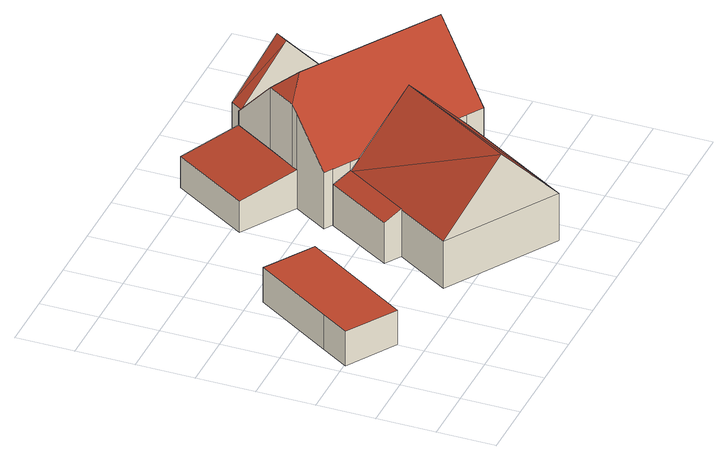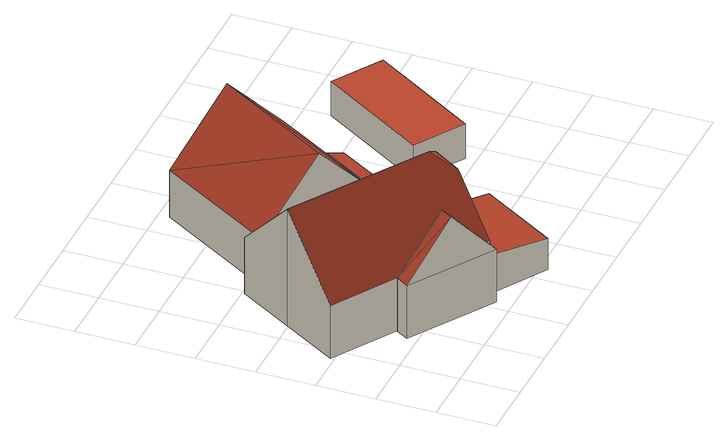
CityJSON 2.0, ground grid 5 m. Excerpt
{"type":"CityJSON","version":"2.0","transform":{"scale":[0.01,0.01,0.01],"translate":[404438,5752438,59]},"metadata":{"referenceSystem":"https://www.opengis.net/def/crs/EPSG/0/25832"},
"CityObjects":{
"building1":{"type":"Building","attributes":{"Gemeindeschluessel":"05515000","Geometrietyp2DReferenz":"3000","function":"51009_1611","roofType":"1000","measuredHeight":3.21},"geometry":[{"type":"Solid","lod":"2","boundaries":[[[[0,1,2,3]],[[4,5,1,0]],[[6,7,5,4]],[[8,9,7,6]],[[3,2,9,8]],[[6,4,0,3,8]],[[1,5,7,9,2]]]],"semantics":{"surfaces":[{"type":"WallSurface"},{"type":"RoofSurface"},{"type":"GroundSurface"}],"values":[[0,0,0,0,0,1,2]]}}]},
"building2":{"type":"Building","attributes":{"Gemeindeschluessel":"05515000","Geometrietyp2DReferenz":"3000","function":"31001_1000"},"address":[{"country":"Germany","locality":"Münster","thoroughfareNumber":"26","thoroughfareName":"Thierstraße"}],"children":["building2-1","building2-2","building2-3","building2-4","building2-5"]},
"building2-1":{"type":"BuildingPart","attributes":{"roofType":"2100","measuredHeight":3.58},"parents":["building2"],"geometry":[{"type":"Solid","lod":"2","boundaries":[[[[10,11,12,13]],[[14,15,16,17]],[[13,12,15,14]],[[17,18,19,20,10,13,14]],[[11,21,22,23,16,15,12]],[[21,11,10,20]],[[16,23,18,17]],[[23,22,19,18]],[[22,21,20,19]]]],"semantics":{"surfaces":[{"type":"WallSurface"},{"type":"RoofSurface"},{"type":"GroundSurface"},{"type":"ClosureSurface"}],"values":[[0,0,0,1,2,0,3,3,3]]}}]},
"building2-2":{"type":"BuildingPart","attributes":{"roofType":"2100","measuredHeight":4.45},"parents":["building2"],"geometry":[{"type":"Solid","lod":"2","boundaries":[[[[24,25,26,27,28]],[[29,30,25,24]],[[29,24,28,31]],[[25,30,32,26]],[[30,29,31,33,32]],[[33,31,28,27]],[[26,32,33,27]]]],"semantics":{"surfaces":[{"type":"WallSurface"},{"type":"RoofSurface"},{"type":"GroundSurface"},{"type":"ClosureSurface"}],"values":[[0,0,1,2,3,0,3]]}}]},
"building2-3":{"type":"BuildingPart","attributes":{"roofType":"3100","measuredHeight":10.2},"parents":["building2"],"geometry":[{"type":"Solid","lod":"2","boundaries":[[[[34,35,36,37]],[[38,39,35,34]],[[27,26,39,38]],[[37,36,40,41]],[[34,37,41,42,43]],[[43,44,34]],[[44,43,45,33]],[[33,27,38,44]],[[44,38,34]],[[35,39,26,32,40,36]],[[33,32,26,27]],[[32,33,41,40]],[[42,45,43]],[[42,41,33,45]]]],"semantics":{"surfaces":[{"type":"WallSurface"},{"type":"RoofSurface"},{"type":"GroundSurface"},{"type":"ClosureSurface"}],"values":[[0,0,0,0,1,1,1,1,0,2,3,3,0,3]]}}]},
"building2-4":{"type":"BuildingPart","attributes":{"roofType":"3100","measuredHeight":9.61},"parents":["building2"],"geometry":[{"type":"Solid","lod":"2","boundaries":[[[[46,47,48,49]],[[50,51,47,46]],[[52,53,51,50]],[[46,54,50]],[[52,55,49]],[[55,54,46]],[[46,49,55]],[[52,50,54]],[[54,55,52]],[[47,51,53,48]],[[49,48,53,52]]]],"semantics":{"surfaces":[{"type":"WallSurface"},{"type":"RoofSurface"},{"type":"GroundSurface"},{"type":"ClosureSurface"}],"values":[[0,0,0,0,0,1,1,1,1,2,3]]}}]},
"building2-5":{"type":"BuildingPart","attributes":{"roofType":"9999","measuredHeight":10.87},"parents":["building2"],"geometry":[{"type":"Solid","lod":"2","boundaries":[[[[56,57,58,59]],[[49,48,57,56]],[[60,61,53,52]],[[62,63,61,60]],[[64,65,63,62]],[[66,67,65,64]],[[68,36,67,66]],[[69,41,40,36,68]],[[70,71,30,29,72]],[[73,74,71,70]],[[75,17,16,74,73]],[[21,20,76]],[[59,58,21,76]],[[77,78,79]],[[75,73,70,72,80,45,42,69,68,66,64,78,77]],[[62,60,52,49,56,59,76,79,78,64]],[[57,48,53,61,63,65,67,36,40,32,30,71,74,16,23,22,21,58]],[[52,53,48,49]],[[31,33,45,80]],[[41,69,42]],[[32,40,41,33]],[[33,41,42,45]],[[31,80,72,29]],[[30,32,33,31,29]],[[17,75,77,18]],[[16,17,18,23]],[[19,18,77,79]],[[22,23,18,19]],[[20,19,79,76]],[[21,22,19,20]]]],"semantics":{"surfaces":[{"type":"WallSurface"},{"type":"RoofSurface"},{"type":"GroundSurface"},{"type":"ClosureSurface"}],"values":[[0,0,0,0,0,0,0,0,0,0,0,0,0,1,1,1,2,3,0,0,3,3,0,3,0,3,0,3,0,3]]}}]}
},
"vertices":[
[237,1227,387],[237,1227,67],[87,991,67],[87,991,387],[671,1909,387],[671,1909,67],[1091,1644,387],[1091,1644,67],[510,726,387],[510,726,67],
[2349,2784,438],[2349,2784,81],[1875,3074,81],[1875,3074,371],[1469,2424,371],[1469,2424,81],[1942,2135,81],[1942,2135,438],[1972,2183,438],[2127,2429,438],[2348,2782,438],[2348,2782,81],[2127,2429,81],[1972,2183,81],
[1488,1226,461],[1488,1226,81],[1627,1141,81],[1627,1141,516],[1627,1141,526],[1831,1790,459],[1831,1790,81],[1972,1701,526],[1972,1701,81],[1972,1701,516],
[2287,97,516],[2287,97,81],[2910,1110,81],[2910,1110,516],[1343,678,516],[1343,678,81],[2911,1111,81],[2911,1111,516],[2842,1154,602],[2442,1406,1101],[1815,388,1101],[2041,1658,602],
[2436,2872,570],[2436,2872,81],[2370,2767,81],[2370,2767,570],[3158,2418,570],[3158,2418,81],[3092,2313,570],[3092,2313,81],[2797,2645,1042],[2731,2540,1042],
[2370,2768,569],[2370,2768,81],[2348,2781,81],[2348,2781,570],[3090,2310,573],[3090,2310,81],[3634,1972,570],[3634,1972,81],[3340,1499,1168],[3340,1499,81],[3045,1026,602],[3045,1026,81],[2910,1110,601],[2911,1111,602],[1832,1792,604],[1832,1792,81],[1831,1790,602],[1756,1837,602],[1756,1837,81],[1942,2135,958],[2348,2782,569],[1972,2183,1016],[2197,2218,1168],[2127,2429,1016],[1972,1701,602]
]}
